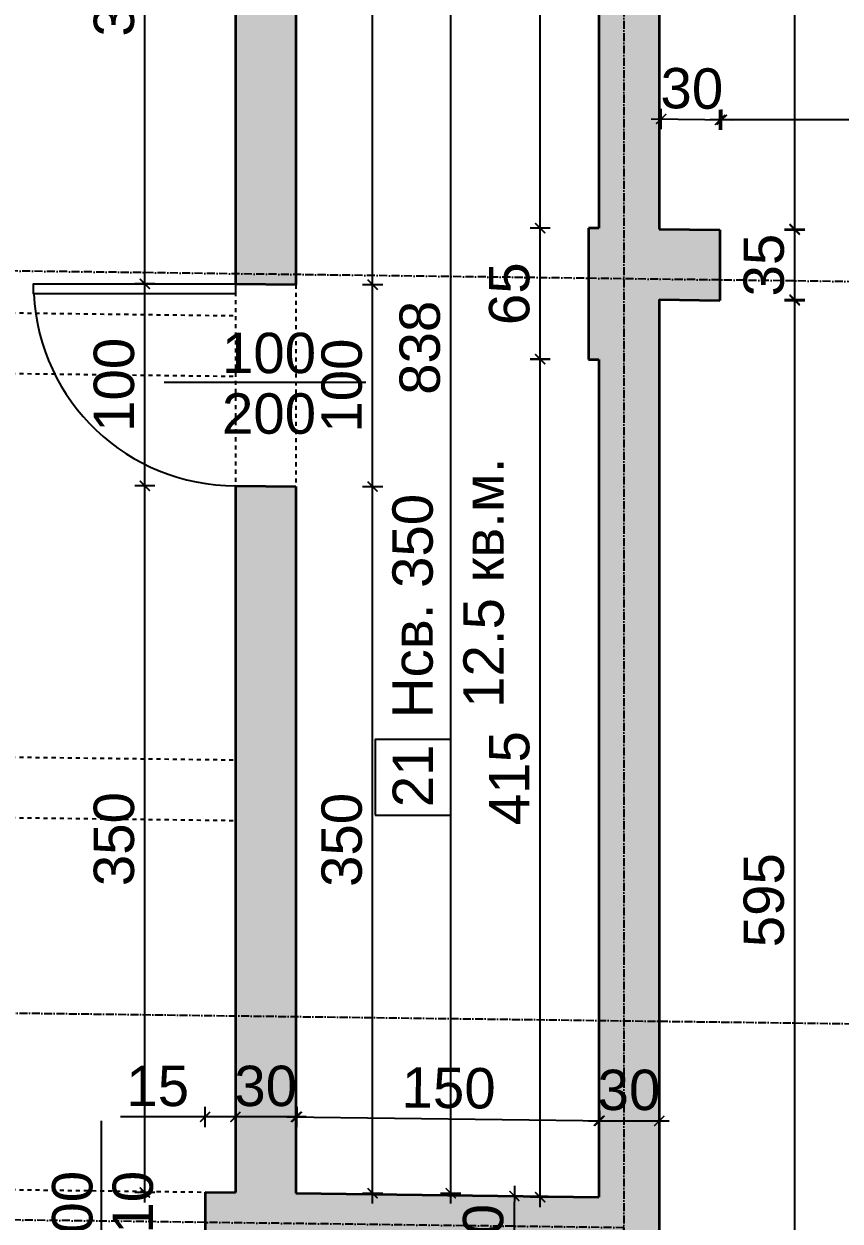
# Model space of a CAD drawing. Header units: inches. Extents: x -72385 to 39588, y -6525 to 66685.
# Drawn here: x -51682 to -51278, y 9031 to 9624 of the extents above; entities that cross this region are included whole.
import ezdxf

# ---------------------------------------------------------------- set-up
doc = ezdxf.new("R2010")
doc.units = ezdxf.units.IN
doc.header["$MEASUREMENT"] = 0
doc.linetypes.add('DashDot', pattern=[0.6, 0.4, -0.1, 0, -0.1])
doc.linetypes.add('Hidden', pattern=[0.4, 0.2, -0.2])
for name, color, linetype, lineweight in [('Врати', 251, 'Continuous', 25), ('Линия на разрез', 252, 'DashDot', 25), ('Надписи Hсв', 252, 'Continuous', 25), ('Надписи врати', 252, 'Continuous', 25), ('Надписи коти вътрешни', 252, 'Continuous', 25), ('Надписи номера на пом.', 252, 'Continuous', 25), ('Надписи площ', 252, 'Continuous', 25), ('Оси', 252, 'DashDot', 25), ('Пунктир', 253, 'Hidden', 25), ('Разрезни линии', 7, 'Continuous', 35), ('Щрих стени', 254, 'Continuous', 25)]:
    doc.layers.add(name, color=color, linetype=linetype, lineweight=lineweight)
doc.styles.add('Arial Regular', font='arial.ttf')
doc.styles.get("Standard").update_dxf_attribs({"font": 'arial.ttf'})
doc.dimstyles.new('Annotative', dxfattribs={"dimscale": 0, "dimtxt": 20, "dimasz": 5, "dimexe": 5, "dimexo": 5, "dimgap": 5, "dimtad": 1, "dimdec": 0, "dimzin": 0, "dimdsep": 46, "dimtxsty": 'Standard', "dimblk": 'ARCHTICK', "dimcen": 5, "dimdle": 5, "dimadec": 0, "dimazin": 0, "dimtfac": 1, "dimtdec": 0, "dimtofl": 0, "dimtmove": 0, "dimatfit": 3, "dimldrblk": 'ARCHTICK', "dimfxl": 5, "dimfxlon": 1, "dimtolj": 1, "dimtzin": 0, "dimarcsym": 1})

# ---------------------------------------------------------------- blocks, each defined once
blk = doc.blocks.new('_ArchTick')
at = {"color": 0, "linetype": 'ByBlock', "const_width": 0.15}
blk.add_lwpolyline([(-0.5, -0.5), (0.5, 0.5)], dxfattribs=at)
blk = doc.blocks.new('*D597')
at = {"layer": 'Defpoints', "color": 0, "ltscale": 50, "transparency": 16777216}
for p in [(-51622.19, 9395.51), (-51577.34, 9395.51), (-51577.34, 9045.48)]:
    blk.add_point(p, dxfattribs=at)
at = {"layer": 'Надписи коти вътрешни', "color": 0, "lineweight": -2, "ltscale": 50, "transparency": 16777216}
for p, q in [((-51622.19, 9040.48), (-51622.19, 9400.51)), ((-51617.19, 9395.51), (-51627.19, 9395.51)), ((-51617.19, 9045.48), (-51627.19, 9045.48))]:
    blk.add_line(p, q, dxfattribs=at)
at = {"layer": 'Надписи коти вътрешни', "color": 0, "lineweight": -2, "ltscale": 50, "transparency": 16777216, "xscale": 5, "yscale": 5, "zscale": 5}
for p, rotation in [((-51622.19, 9395.51), 90), ((-51622.19, 9045.48), 270)]:
    blk.add_blockref('_ArchTick', p, dxfattribs=dict(at, rotation=rotation))
at = {"layer": 'Надписи коти вътрешни', "color": 0, "ltscale": 50, "transparency": 16777216, "insert": (-51637.41, 9220.5), "char_height": 20, "attachment_point": 5, "rotation": 90}
blk.add_mtext('\\A1;350', dxfattribs=at)
blk = doc.blocks.new('*D598')
at = {"layer": 'Defpoints', "color": 0, "ltscale": 50, "transparency": 16777216}
for p in [(-51622.19, 9495.52), (-51577.34, 9495.52), (-51577.34, 9395.52)]:
    blk.add_point(p, dxfattribs=at)
at = {"layer": 'Надписи коти вътрешни', "color": 0, "lineweight": -2, "ltscale": 50, "transparency": 16777216}
for p, q in [((-51622.19, 9390.52), (-51622.19, 9500.52)), ((-51617.19, 9495.52), (-51627.19, 9495.52)), ((-51617.19, 9395.52), (-51627.19, 9395.52))]:
    blk.add_line(p, q, dxfattribs=at)
at = {"layer": 'Надписи коти вътрешни', "color": 0, "lineweight": -2, "ltscale": 50, "transparency": 16777216, "xscale": 5, "yscale": 5, "zscale": 5}
for p, rotation in [((-51622.19, 9495.52), 90), ((-51622.19, 9395.52), 270)]:
    blk.add_blockref('_ArchTick', p, dxfattribs=dict(at, rotation=rotation))
at = {"layer": 'Надписи коти вътрешни', "color": 0, "ltscale": 50, "transparency": 16777216, "insert": (-51637.4, 9445.52), "char_height": 20, "attachment_point": 5, "rotation": 90}
blk.add_mtext('\\A1;100', dxfattribs=at)
blk = doc.blocks.new('*D8257')
at = {"layer": 'Defpoints', "color": 0, "ltscale": 50, "transparency": 16777216}
for p in [(-51622.19, 9883.05), (-51577.34, 9883.05), (-51577.34, 9495.52)]:
    blk.add_point(p, dxfattribs=at)
at = {"layer": 'Надписи коти вътрешни', "color": 0, "lineweight": -2, "ltscale": 50, "transparency": 16777216}
for p, q in [((-51622.19, 9490.52), (-51622.19, 9888.05)), ((-51617.19, 9883.05), (-51627.19, 9883.05)), ((-51617.19, 9495.52), (-51627.19, 9495.52))]:
    blk.add_line(p, q, dxfattribs=at)
at = {"layer": 'Надписи коти вътрешни', "color": 0, "lineweight": -2, "ltscale": 50, "transparency": 16777216, "xscale": 5, "yscale": 5, "zscale": 5}
for p, rotation in [((-51622.19, 9883.05), 90), ((-51622.19, 9495.52), 270)]:
    blk.add_blockref('_ArchTick', p, dxfattribs=dict(at, rotation=rotation))
at = {"layer": 'Надписи коти вътрешни', "color": 0, "ltscale": 50, "transparency": 16777216, "insert": (-51637.41, 9641.33), "char_height": 20, "attachment_point": 5, "rotation": 90}
blk.add_mtext('\\A1;388', dxfattribs=at)
blk = doc.blocks.new('*D7851')
at = {"layer": 'Defpoints', "color": 0, "ltscale": 50, "transparency": 16777216}
for p in [(-51592.34, 9082.89), (-51592.34, 9045.67), (-51577.34, 9045.48)]:
    blk.add_point(p, dxfattribs=at)
at = {"layer": 'Надписи коти вътрешни', "color": 0, "lineweight": -2, "ltscale": 50, "transparency": 16777216}
for p, q in [((-51592.34, 9077.89), (-51592.34, 9087.89)), ((-51577.34, 9077.89), (-51577.34, 9087.89)), ((-51592.34, 9082.89), (-51634.25, 9082.89)), ((-51572.34, 9082.89), (-51592.34, 9082.89))]:
    blk.add_line(p, q, dxfattribs=at)
at = {"layer": 'Надписи коти вътрешни', "color": 0, "lineweight": -2, "ltscale": 50, "transparency": 16777216, "xscale": 5, "yscale": 5, "zscale": 5, "rotation": 180}
blk.add_blockref('_ArchTick', (-51592.34, 9082.89), dxfattribs=at)
at = {"layer": 'Надписи коти вътрешни', "color": 0, "lineweight": -2, "ltscale": 50, "transparency": 16777216, "xscale": 5, "yscale": 5, "zscale": 5}
blk.add_blockref('_ArchTick', (-51577.34, 9082.89), dxfattribs=at)
at = {"layer": 'Надписи коти вътрешни', "color": 0, "ltscale": 50, "transparency": 16777216, "insert": (-51615.8, 9098.11), "char_height": 20, "attachment_point": 5}
blk.add_mtext('\\A1;15', dxfattribs=at)
blk = doc.blocks.new('*D7852')
at = {"layer": 'Defpoints', "color": 0, "ltscale": 50, "transparency": 16777216}
for p in [(-51396.86, 9081), (-51547.34, 9045.1), (-51397.34, 9043.19)]:
    blk.add_point(p, dxfattribs=at)
at = {"layer": 'Надписи коти вътрешни', "color": 0, "lineweight": -2, "ltscale": 50, "transparency": 16777216}
for p, q in [((-51546.92, 9077.91), (-51546.79, 9087.91)), ((-51396.92, 9076), (-51396.79, 9086)), ((-51551.86, 9082.97), (-51391.86, 9080.94))]:
    blk.add_line(p, q, dxfattribs=at)
at = {"layer": 'Надписи коти вътрешни', "color": 0, "lineweight": -2, "ltscale": 50, "transparency": 16777216, "xscale": 5, "yscale": 5, "zscale": 5}
for p, rotation in [((-51546.86, 9082.91), 179.2706286525448), ((-51396.86, 9081), 359.2706286525448)]:
    blk.add_blockref('_ArchTick', p, dxfattribs=dict(at, rotation=rotation))
at = {"layer": 'Надписи коти вътрешни', "color": 0, "ltscale": 50, "transparency": 16777216, "insert": (-51471.66, 9097.16), "char_height": 20, "attachment_point": 5, "rotation": 359.27063}
blk.add_mtext('\\A1;150', dxfattribs=at)
blk = doc.blocks.new('*D740')
at = {"layer": 'Defpoints', "color": 0, "ltscale": 50, "transparency": 16777216}
for p in [(-51426.34, 9458.22), (-51397.34, 9458.22), (-51397.34, 9043.19)]:
    blk.add_point(p, dxfattribs=at)
at = {"layer": 'Надписи коти вътрешни', "color": 0, "lineweight": -2, "ltscale": 50, "transparency": 16777216}
for p, q in [((-51421.34, 9458.22), (-51431.34, 9458.22)), ((-51426.34, 9038.19), (-51426.34, 9463.22)), ((-51421.34, 9043.19), (-51431.34, 9043.19))]:
    blk.add_line(p, q, dxfattribs=at)
at = {"layer": 'Надписи коти вътрешни', "color": 0, "lineweight": -2, "ltscale": 50, "transparency": 16777216, "xscale": 5, "yscale": 5, "zscale": 5}
for p, rotation in [((-51426.34, 9458.22), 90), ((-51426.34, 9043.19), 270)]:
    blk.add_blockref('_ArchTick', p, dxfattribs=dict(at, rotation=rotation))
at = {"layer": 'Надписи коти вътрешни', "color": 0, "ltscale": 50, "transparency": 16777216, "insert": (-51441.55, 9250.71), "char_height": 20, "attachment_point": 5, "rotation": 90}
blk.add_mtext('\\A1;415', dxfattribs=at)
blk = doc.blocks.new('*D741')
at = {"layer": 'Defpoints', "color": 0, "ltscale": 50, "transparency": 16777216}
for p in [(-51426.34, 9523.16), (-51402.34, 9523.16), (-51402.34, 9458.15)]:
    blk.add_point(p, dxfattribs=at)
at = {"layer": 'Надписи коти вътрешни', "color": 0, "lineweight": -2, "ltscale": 50, "transparency": 16777216}
for p, q in [((-51421.34, 9523.16), (-51431.34, 9523.16)), ((-51426.34, 9453.15), (-51426.34, 9528.16)), ((-51421.34, 9458.15), (-51431.34, 9458.15))]:
    blk.add_line(p, q, dxfattribs=at)
at = {"layer": 'Надписи коти вътрешни', "color": 0, "lineweight": -2, "ltscale": 50, "transparency": 16777216, "xscale": 5, "yscale": 5, "zscale": 5}
for p, rotation in [((-51426.34, 9523.16), 90), ((-51426.34, 9458.15), 270)]:
    blk.add_blockref('_ArchTick', p, dxfattribs=dict(at, rotation=rotation))
at = {"layer": 'Надписи коти вътрешни', "color": 0, "ltscale": 50, "transparency": 16777216, "insert": (-51441.55, 9490.65), "char_height": 20, "attachment_point": 5, "rotation": 90}
blk.add_mtext('\\A1;65', dxfattribs=at)
blk = doc.blocks.new('*D695')
at = {"layer": 'Defpoints', "color": 0, "ltscale": 50, "transparency": 16777216}
for p in [(-51426.34, 9880.76), (-51397.34, 9880.76), (-51397.34, 9523.09)]:
    blk.add_point(p, dxfattribs=at)
at = {"layer": 'Надписи коти вътрешни', "color": 0, "lineweight": -2, "ltscale": 50, "transparency": 16777216}
for p, q in [((-51426.34, 9518.09), (-51426.34, 9885.76)), ((-51421.34, 9880.76), (-51431.34, 9880.76)), ((-51421.34, 9523.09), (-51431.34, 9523.09))]:
    blk.add_line(p, q, dxfattribs=at)
at = {"layer": 'Надписи коти вътрешни', "color": 0, "lineweight": -2, "ltscale": 50, "transparency": 16777216, "xscale": 5, "yscale": 5, "zscale": 5}
for p, rotation in [((-51426.34, 9880.76), 90), ((-51426.34, 9523.09), 270)]:
    blk.add_blockref('_ArchTick', p, dxfattribs=dict(at, rotation=rotation))
at = {"layer": 'Надписи коти вътрешни', "color": 0, "ltscale": 50, "transparency": 16777216, "insert": (-51441.55, 9701.92), "char_height": 20, "attachment_point": 5, "rotation": 90}
blk.add_mtext('\\A1;358', dxfattribs=at)
blk = doc.blocks.new('*D709')
at = {"layer": 'Defpoints', "color": 0, "ltscale": 50, "transparency": 16777216}
for p in [(-51547.34, 9395.13), (-51509.35, 9395.13), (-51547.34, 9045.1)]:
    blk.add_point(p, dxfattribs=at)
at = {"layer": 'Надписи коти вътрешни', "color": 0, "lineweight": -2, "ltscale": 50, "transparency": 16777216}
for p, q in [((-51509.35, 9040.1), (-51509.35, 9400.13)), ((-51514.35, 9395.13), (-51504.35, 9395.13)), ((-51514.35, 9045.1), (-51504.35, 9045.1))]:
    blk.add_line(p, q, dxfattribs=at)
at = {"layer": 'Надписи коти вътрешни', "color": 0, "lineweight": -2, "ltscale": 50, "transparency": 16777216, "xscale": 5, "yscale": 5, "zscale": 5}
for p, rotation in [((-51509.35, 9395.13), 90), ((-51509.35, 9045.1), 270)]:
    blk.add_blockref('_ArchTick', p, dxfattribs=dict(at, rotation=rotation))
at = {"layer": 'Надписи коти вътрешни', "color": 0, "ltscale": 50, "transparency": 16777216, "insert": (-51524.57, 9220.11), "char_height": 20, "attachment_point": 5, "rotation": 90}
blk.add_mtext('\\A1;350', dxfattribs=at)
blk = doc.blocks.new('*D710')
at = {"layer": 'Defpoints', "color": 0, "ltscale": 50, "transparency": 16777216}
for p in [(-51547.34, 9495.14), (-51509.35, 9495.14), (-51547.34, 9395.13)]:
    blk.add_point(p, dxfattribs=at)
at = {"layer": 'Надписи коти вътрешни', "color": 0, "lineweight": -2, "ltscale": 50, "transparency": 16777216}
for p, q in [((-51509.35, 9390.13), (-51509.35, 9500.14)), ((-51514.35, 9495.14), (-51504.35, 9495.14)), ((-51514.35, 9395.13), (-51504.35, 9395.13))]:
    blk.add_line(p, q, dxfattribs=at)
at = {"layer": 'Надписи коти вътрешни', "color": 0, "lineweight": -2, "ltscale": 50, "transparency": 16777216, "xscale": 5, "yscale": 5, "zscale": 5}
for p, rotation in [((-51509.35, 9495.14), 90), ((-51509.35, 9395.13), 270)]:
    blk.add_blockref('_ArchTick', p, dxfattribs=dict(at, rotation=rotation))
at = {"layer": 'Надписи коти вътрешни', "color": 0, "ltscale": 50, "transparency": 16777216, "insert": (-51524.57, 9445.13), "char_height": 20, "attachment_point": 5, "rotation": 90}
blk.add_mtext('\\A1;100', dxfattribs=at)
blk = doc.blocks.new('*D711')
at = {"layer": 'Defpoints', "color": 0, "ltscale": 50, "transparency": 16777216}
for p in [(-51547.34, 9882.67), (-51509.35, 9882.67), (-51547.34, 9495.14)]:
    blk.add_point(p, dxfattribs=at)
at = {"layer": 'Надписи коти вътрешни', "color": 0, "lineweight": -2, "ltscale": 50, "transparency": 16777216}
for p, q in [((-51509.35, 9490.14), (-51509.35, 9887.67)), ((-51514.35, 9882.67), (-51504.35, 9882.67)), ((-51514.35, 9495.14), (-51504.35, 9495.14))]:
    blk.add_line(p, q, dxfattribs=at)
at = {"layer": 'Надписи коти вътрешни', "color": 0, "lineweight": -2, "ltscale": 50, "transparency": 16777216, "xscale": 5, "yscale": 5, "zscale": 5}
for p, rotation in [((-51509.35, 9882.67), 90), ((-51509.35, 9495.14), 270)]:
    blk.add_blockref('_ArchTick', p, dxfattribs=dict(at, rotation=rotation))
at = {"layer": 'Надписи коти вътрешни', "color": 0, "ltscale": 50, "transparency": 16777216, "insert": (-51524.57, 9688.9), "char_height": 20, "attachment_point": 5, "rotation": 90}
blk.add_mtext('\\A1;388', dxfattribs=at)
blk = doc.blocks.new('*D712')
at = {"layer": 'Defpoints', "color": 0, "ltscale": 50, "transparency": 16777216}
for p in [(-51547.34, 9882.67), (-51470.67, 9882.67), (-51547.34, 9045.1)]:
    blk.add_point(p, dxfattribs=at)
at = {"layer": 'Надписи коти вътрешни', "color": 0, "lineweight": -2, "ltscale": 50, "transparency": 16777216}
for p, q in [((-51470.67, 9040.1), (-51470.67, 9887.67)), ((-51475.67, 9882.67), (-51465.67, 9882.67)), ((-51475.67, 9045.1), (-51465.67, 9045.1))]:
    blk.add_line(p, q, dxfattribs=at)
at = {"layer": 'Надписи коти вътрешни', "color": 0, "lineweight": -2, "ltscale": 50, "transparency": 16777216, "xscale": 5, "yscale": 5, "zscale": 5}
for p, rotation in [((-51470.67, 9882.67), 90), ((-51470.67, 9045.1), 270)]:
    blk.add_blockref('_ArchTick', p, dxfattribs=dict(at, rotation=rotation))
at = {"layer": 'Надписи коти вътрешни', "color": 0, "ltscale": 50, "transparency": 16777216, "insert": (-51485.89, 9463.88), "char_height": 20, "attachment_point": 5, "rotation": 90}
blk.add_mtext('\\A1;838', dxfattribs=at)
blk = doc.blocks.new('*D654')
at = {"layer": 'Defpoints', "color": 0, "ltscale": 50, "transparency": 16777216}
for p in [(-51336.36, 9576.82), (-51367.34, 9502.85), (-51337.31, 9502.46)]:
    blk.add_point(p, dxfattribs=at)
at = {"layer": 'Надписи коти вътрешни', "color": 0, "lineweight": -2, "ltscale": 50, "transparency": 16777216}
for p, q in [((-51371.39, 9577.26), (-51331.36, 9576.75)), ((-51366.45, 9572.2), (-51366.33, 9582.2)), ((-51336.42, 9571.82), (-51336.3, 9581.82))]:
    blk.add_line(p, q, dxfattribs=at)
at = {"layer": 'Надписи коти вътрешни', "color": 0, "lineweight": -2, "ltscale": 50, "transparency": 16777216, "xscale": 5, "yscale": 5, "zscale": 5}
for p, rotation in [((-51366.39, 9577.2), 179.2706286525425), ((-51336.36, 9576.82), 359.2706286525425)]:
    blk.add_blockref('_ArchTick', p, dxfattribs=dict(at, rotation=rotation))
at = {"layer": 'Надписи коти вътрешни', "color": 0, "ltscale": 50, "transparency": 16777216, "insert": (-51351.18, 9592.23), "char_height": 20, "attachment_point": 5, "rotation": 359.27063}
blk.add_mtext('\\A1;30', dxfattribs=at)
blk = doc.blocks.new('*D692')
at = {"layer": 'Defpoints', "color": 0, "ltscale": 50, "transparency": 16777216}
for p in [(-51367.53, 9487.71), (-51300.22, 9487.71), (-51367.34, 8892.8)]:
    blk.add_point(p, dxfattribs=at)
at = {"layer": 'Надписи коти вътрешни', "color": 0, "lineweight": -2, "ltscale": 50, "transparency": 16777216}
for p, q in [((-51305.22, 9487.71), (-51295.22, 9487.71)), ((-51300.22, 8887.8), (-51300.22, 9492.71)), ((-51305.22, 8892.8), (-51295.22, 8892.8))]:
    blk.add_line(p, q, dxfattribs=at)
at = {"layer": 'Надписи коти вътрешни', "color": 0, "lineweight": -2, "ltscale": 50, "transparency": 16777216, "xscale": 5, "yscale": 5, "zscale": 5}
for p, rotation in [((-51300.22, 9487.71), 90), ((-51300.22, 8892.8), 270)]:
    blk.add_blockref('_ArchTick', p, dxfattribs=dict(at, rotation=rotation))
at = {"layer": 'Надписи коти вътрешни', "color": 0, "ltscale": 50, "transparency": 16777216, "insert": (-51315.43, 9190.25), "char_height": 20, "attachment_point": 5, "rotation": 90}
blk.add_mtext('\\A1;595', dxfattribs=at)
blk = doc.blocks.new('*D693')
at = {"layer": 'Defpoints', "color": 0, "ltscale": 50, "transparency": 16777216}
for p in [(-51337.31, 9522.33), (-51300.22, 9522.33), (-51337.31, 9487.32)]:
    blk.add_point(p, dxfattribs=at)
at = {"layer": 'Надписи коти вътрешни', "color": 0, "lineweight": -2, "ltscale": 50, "transparency": 16777216}
for p, q in [((-51300.22, 9482.32), (-51300.22, 9527.33)), ((-51305.22, 9522.33), (-51295.22, 9522.33)), ((-51305.22, 9487.32), (-51295.22, 9487.32))]:
    blk.add_line(p, q, dxfattribs=at)
at = {"layer": 'Надписи коти вътрешни', "color": 0, "lineweight": -2, "ltscale": 50, "transparency": 16777216, "xscale": 5, "yscale": 5, "zscale": 5}
for p, rotation in [((-51300.22, 9522.33), 90), ((-51300.22, 9487.32), 270)]:
    blk.add_blockref('_ArchTick', p, dxfattribs=dict(at, rotation=rotation))
at = {"layer": 'Надписи коти вътрешни', "color": 0, "ltscale": 50, "transparency": 16777216, "insert": (-51315.44, 9504.83), "char_height": 20, "attachment_point": 5, "rotation": 90}
blk.add_mtext('\\A1;35', dxfattribs=at)
blk = doc.blocks.new('*D694')
at = {"layer": 'Defpoints', "color": 0, "ltscale": 50, "transparency": 16777216}
for p in [(-51367.34, 10080.39), (-51300.22, 10080.39), (-51367.34, 9522.71)]:
    blk.add_point(p, dxfattribs=at)
at = {"layer": 'Надписи коти вътрешни', "color": 0, "lineweight": -2, "ltscale": 50, "transparency": 16777216}
for p, q in [((-51305.22, 10080.39), (-51295.22, 10080.39)), ((-51300.22, 9517.71), (-51300.22, 10085.39)), ((-51305.22, 9522.71), (-51295.22, 9522.71))]:
    blk.add_line(p, q, dxfattribs=at)
at = {"layer": 'Надписи коти вътрешни', "color": 0, "lineweight": -2, "ltscale": 50, "transparency": 16777216, "xscale": 5, "yscale": 5, "zscale": 5}
for p, rotation in [((-51300.22, 10080.39), 90), ((-51300.22, 9522.71), 270)]:
    blk.add_blockref('_ArchTick', p, dxfattribs=dict(at, rotation=rotation))
at = {"layer": 'Надписи коти вътрешни', "color": 0, "ltscale": 50, "transparency": 16777216, "insert": (-51315.43, 9801.55), "char_height": 20, "attachment_point": 5, "rotation": 90}
blk.add_mtext('\\A1;558', dxfattribs=at)
blk = doc.blocks.new('*D4464')
at = {"layer": 'Defpoints', "color": 0, "ltscale": 50, "transparency": 16777216}
for p in [(-51337.31, 9576.75), (-51337.31, 9523.16), (-50802.34, 9523.16)]:
    blk.add_point(p, dxfattribs=at)
at = {"layer": 'Надписи коти вътрешни', "color": 0, "lineweight": -2, "ltscale": 50, "transparency": 16777216}
for p, q in [((-50797.34, 9576.75), (-51342.31, 9576.75)), ((-51337.31, 9571.75), (-51337.31, 9581.75)), ((-50802.34, 9571.75), (-50802.34, 9581.75))]:
    blk.add_line(p, q, dxfattribs=at)
at = {"layer": 'Надписи коти вътрешни', "color": 0, "lineweight": -2, "ltscale": 50, "transparency": 16777216, "xscale": 5, "yscale": 5, "zscale": 5, "rotation": 180}
blk.add_blockref('_ArchTick', (-51337.31, 9576.75), dxfattribs=at)
at = {"layer": 'Надписи коти вътрешни', "color": 0, "lineweight": -2, "ltscale": 50, "transparency": 16777216, "xscale": 5, "yscale": 5, "zscale": 5}
blk.add_blockref('_ArchTick', (-50802.34, 9576.75), dxfattribs=at)
at = {"layer": 'Надписи коти вътрешни', "color": 0, "ltscale": 50, "transparency": 16777216, "insert": (-51069.82, 9591.97), "char_height": 20, "attachment_point": 5}
blk.add_mtext('\\A1;535', dxfattribs=at)
blk = doc.blocks.new('*D7850')
at = {"layer": 'Defpoints', "color": 0, "ltscale": 10, "transparency": 16777216}
for p in [(-51577.34, 9082.92), (-51577.34, 9045.1), (-51547.34, 9045.1)]:
    blk.add_point(p, dxfattribs=at)
at = {"layer": 'Надписи коти вътрешни', "color": 0, "lineweight": -2, "ltscale": 10, "transparency": 16777216}
for p, q in [((-51577.34, 9077.92), (-51577.34, 9087.92)), ((-51547.34, 9077.92), (-51547.34, 9087.92)), ((-51542.34, 9082.92), (-51582.34, 9082.92))]:
    blk.add_line(p, q, dxfattribs=at)
at = {"layer": 'Надписи коти вътрешни', "color": 0, "lineweight": -2, "ltscale": 10, "transparency": 16777216, "xscale": 5, "yscale": 5, "zscale": 5, "rotation": 180}
blk.add_blockref('_ArchTick', (-51577.34, 9082.92), dxfattribs=at)
at = {"layer": 'Надписи коти вътрешни', "color": 0, "lineweight": -2, "ltscale": 10, "transparency": 16777216, "xscale": 5, "yscale": 5, "zscale": 5}
blk.add_blockref('_ArchTick', (-51547.34, 9082.92), dxfattribs=at)
at = {"layer": 'Надписи коти вътрешни', "color": 0, "ltscale": 10, "transparency": 16777216, "insert": (-51562.34, 9098.13), "char_height": 20, "attachment_point": 5}
blk.add_mtext('\\A1;30', dxfattribs=at)
blk = doc.blocks.new('*D7921')
at = {"layer": 'Defpoints', "color": 0, "ltscale": 10, "transparency": 16777216}
for p in [(-51397.34, 9091.58), (-51367.34, 9091.58), (-51367.34, 9080.94)]:
    blk.add_point(p, dxfattribs=at)
at = {"layer": 'Надписи коти вътрешни', "color": 0, "lineweight": -2, "ltscale": 10, "transparency": 16777216}
for p, q in [((-51397.34, 9085.94), (-51397.34, 9075.94)), ((-51367.34, 9085.94), (-51367.34, 9075.94)), ((-51402.34, 9080.94), (-51362.34, 9080.94))]:
    blk.add_line(p, q, dxfattribs=at)
at = {"layer": 'Надписи коти вътрешни', "color": 0, "lineweight": -2, "ltscale": 10, "transparency": 16777216, "xscale": 5, "yscale": 5, "zscale": 5, "rotation": 180}
blk.add_blockref('_ArchTick', (-51397.34, 9080.94), dxfattribs=at)
at = {"layer": 'Надписи коти вътрешни', "color": 0, "lineweight": -2, "ltscale": 10, "transparency": 16777216, "xscale": 5, "yscale": 5, "zscale": 5}
blk.add_blockref('_ArchTick', (-51367.34, 9080.94), dxfattribs=at)
at = {"layer": 'Надписи коти вътрешни', "color": 0, "ltscale": 10, "transparency": 16777216, "insert": (-51382.34, 9096.15), "char_height": 20, "attachment_point": 5}
blk.add_mtext('\\A1;30', dxfattribs=at)
blk = doc.blocks.new('*D8090')
at = {"layer": 'Defpoints', "color": 0, "ltscale": 10, "transparency": 16777216}
for p in [(-51466.58, 9044.07), (-51466.96, 9014.07), (-51439.48, 9013.72)]:
    blk.add_point(p, dxfattribs=at)
at = {"layer": 'Надписи коти вътрешни', "color": 0, "lineweight": -2, "ltscale": 10, "transparency": 16777216}
for p, q in [((-51439.04, 9048.72), (-51439.55, 9008.72)), ((-51444.1, 9043.79), (-51434.1, 9043.66)), ((-51444.48, 9013.79), (-51434.48, 9013.66))]:
    blk.add_line(p, q, dxfattribs=at)
at = {"layer": 'Надписи коти вътрешни', "color": 0, "lineweight": -2, "ltscale": 10, "transparency": 16777216, "xscale": 5, "yscale": 5, "zscale": 5}
for p, rotation in [((-51439.1, 9043.72), 89.2706286525493), ((-51439.48, 9013.72), 269.2706286525493)]:
    blk.add_blockref('_ArchTick', p, dxfattribs=dict(at, rotation=rotation))
at = {"layer": 'Надписи коти вътрешни', "color": 0, "ltscale": 10, "transparency": 16777216, "insert": (-51454.57, 9024.25), "char_height": 20, "attachment_point": 5, "rotation": 89.27063}
blk.add_mtext('\\A1;30', dxfattribs=at)

msp = doc.modelspace()

# ---------------------------------------------------------------- hatches: boundary and pattern name
at = {"layer": 'Щрих стени', "ltscale": 10}
h = msp.add_hatch(color=256, dxfattribs=at)
h.dxf.hatch_style = 1
h.paths.add_polyline_path([(-51702.34, 10104.66), (-51802.34, 10105.93), (-51802.34, 10120.93), (-52317.34, 10127.49), (-52317.34, 9319.92), (-52282.34, 9319.48), (-52282.34, 9554.5), (-52272.34, 9554.37), (-52272.34, 10091.91), (-52102.34, 10089.75), (-52102.34, 10054.75), (-52072.34, 10054.36), (-52072.34, 10089.37), (-51747.34, 10085.23), (-51747.34, 10050.23), (-51717.34, 10049.85), (-51717.34, 10084.85), (-51702.34, 10084.66)])
h.paths.add_polyline_path([(-52062.34, 9919.23), (-52072.34, 9919.35), (-52072.34, 9964.36), (-52102.34, 9964.74), (-52102.34, 9177.18), (-52072.34, 9176.79), (-52072.34, 9889.35), (-52062.34, 9889.22)])
h.paths.add_polyline_path([(-51677.34, 9914.33), (-51687.34, 9914.45), (-51687.34, 9929.45), (-51717.34, 9929.84), (-51717.34, 9959.84), (-51747.34, 9960.22), (-51747.34, 9915.22), (-51962.34, 9917.95), (-51962.34, 9887.95), (-51677.34, 9884.32)])
h.paths.add_polyline_path([(-51367.34, 10115.4), (-51612.34, 10118.51), (-51612.34, 10083.51), (-51397.34, 10080.77), (-51397.34, 9523.09), (-51402.34, 9523.16), (-51402.34, 9458.15), (-51397.34, 9458.09), (-51397.34, 9043.19), (-51547.34, 9045.1), (-51547.34, 9395.13), (-51577.34, 9395.51), (-51577.34, 9045.48), (-51592.34, 9045.67), (-51592.34, 9015.67), (-51397.34, 9013.19), (-51397.34, 8923.04), (-51399.84, 8923.07), (-51399.84, 8858.21), (-51367.34, 8857.79), (-51337.34, 8857.41), (-51337.34, 8892.41), (-51367.34, 8892.8), (-51367.34, 9487.71), (-51337.31, 9487.32), (-51337.31, 9522.33), (-51367.34, 9522.71)])
h.paths.add_polyline_path([(-51547.34, 9912.67), (-51577.34, 9913.05), (-51577.34, 9495.52), (-51547.34, 9495.14)], flags=17)
h.paths.add_polyline_path([(-51692.34, 9046.95), (-52072.34, 9051.78), (-52072.34, 9076.79), (-52102.34, 9077.17), (-52102.34, 9052.17), (-52317.34, 9054.9), (-52317.34, 9019.9), (-52282.34, 9019.45), (-52282.34, 9024.45), (-51747.34, 9017.64), (-51747.34, 8905.13), (-51717.34, 8904.75), (-51717.34, 9017.26), (-51692.34, 9016.94)])
h.paths.add_polyline_path([(-51597.34, 8695.71), (-51717.34, 8697.24), (-51717.34, 8804.74), (-51747.34, 8805.13), (-51747.34, 8697.62), (-52282.34, 8704.43), (-52282.34, 8754.45), (-52317.34, 8754.9), (-52317.34, 8292.34), (-51967.34, 8287.88), (-51967.34, 8322.89), (-52282.34, 8326.9), (-52282.34, 8674.43), (-51597.34, 8665.71)])
h.paths.add_polyline_path([(-51367.34, 8707.78), (-51397.34, 8708.16), (-51397.34, 8693.16), (-51497.34, 8694.44), (-51497.34, 8664.43), (-51397.34, 8663.16), (-51397.34, 8340.63), (-51402.34, 8340.7), (-51402.34, 8280.69), (-51367.34, 8280.25)])
h.paths.add_polyline_path([(-51667.34, 8319.07), (-51702.34, 8319.51), (-51702.34, 8284.51), (-51667.34, 8284.07)])

# ---------------------------------------------------------------- linework, layer by layer
at = {"layer": 'Врати', "ltscale": 50}
msp.add_lwpolyline([(-51577.34, 9495.52), (-51577.34, 9490.52), (-51677.34, 9490.52), (-51677.34, 9495.52)], close=True, dxfattribs=at)
msp.add_arc((-51577.34, 9495.52), 100, 182.86598, 270, dxfattribs=at)
at = {"layer": 'Линия на разрез', "ltscale": 10}
msp.add_lwpolyline([(-52477.21, 9144.44), (-41314.83, 9002.34), (-41314.83, 8502.3), (-40082.38, 8486.61)], dxfattribs=at)
at = {"layer": 'Надписи врати', "ltscale": 50}
for p, q in [((-51612.64, 9446.79), (-51512.64, 9446.79)), ((-51643.68, 8980.91), (-51643.68, 9080.91))]:
    msp.add_line(p, q, dxfattribs=at)
at = {"layer": 'Надписи номера на пом.', "ltscale": 50}
msp.add_lwpolyline([(-51508.12, 9232.43), (-51470.62, 9232.43), (-51470.62, 9269.93), (-51508.12, 9269.93)], close=True, dxfattribs=at)
at = {"layer": 'Оси', "ltscale": 10}
for p, q in [((-51384.84, 10498.15), (-51384.84, 7897.94)), ((-39839.84, 9351.09), (-52699.84, 9514.81))]:
    msp.add_line(p, q, dxfattribs=at)
msp.add_lwpolyline([(-39839.84, 8751.04), (-51384.84, 8898.02), (-51384.84, 9028.03), (-52699.84, 9044.77)], dxfattribs=at)
at = {"layer": 'Пунктир', "ltscale": 10}
for p, q in [((-51577.34, 9495.52), (-51577.34, 9395.51)), ((-51547.34, 9495.14), (-51547.34, 9395.13)), ((-52072.34, 9486.07), (-51577.34, 9479.77)), ((-52072.34, 9456.07), (-51577.34, 9449.76)), ((-52072.34, 9266.05), (-51577.34, 9259.75)), ((-52072.34, 9236.05), (-51577.34, 9229.75)), ((-51692.34, 9046.95), (-51592.34, 9045.67))]:
    msp.add_line(p, q, dxfattribs=at)
at = {"layer": 'Разрезни линии', "ltscale": 50}
for p, q in [((-51367.34, 10115.4), (-51367.34, 9522.71)), ((-51397.34, 10080.77), (-51397.34, 9523.09)), ((-51577.34, 9913.05), (-51577.34, 9495.52)), ((-51547.34, 9912.67), (-51547.34, 9495.14)), ((-51402.34, 9523.16), (-51402.34, 9458.15)), ((-51397.34, 9523.09), (-51402.34, 9523.16)), ((-51367.34, 9522.71), (-51337.31, 9522.33)), ((-51337.31, 9522.33), (-51337.31, 9487.32)), ((-51577.34, 9495.52), (-51547.34, 9495.14)), ((-51367.34, 9487.71), (-51337.31, 9487.32)), ((-51367.34, 9487.71), (-51367.34, 8892.8)), ((-51402.34, 9458.15), (-51397.34, 9458.09)), ((-51397.34, 9458.09), (-51397.34, 9043.19)), ((-51577.34, 9395.51), (-51547.34, 9395.13)), ((-51577.34, 9395.51), (-51577.34, 9045.48)), ((-51547.34, 9395.13), (-51547.34, 9045.1)), ((-51592.34, 9045.67), (-51577.34, 9045.48)), ((-51592.34, 9045.67), (-51592.34, 9015.67)), ((-51547.34, 9045.1), (-51397.34, 9043.19))]:
    msp.add_line(p, q, dxfattribs=at)

# ---------------------------------------------------------------- texts
at = {"layer": 'Надписи Hсв', "ltscale": 100, "insert": (-51499.56, 9280.4), "char_height": 20, "width": 180.4891, "attachment_point": 1, "rotation": 90, "style": 'Arial Regular'}
msp.add_mtext('\\pxt8;Hсв. 350', dxfattribs=at)
at = {"layer": 'Надписи врати', "ltscale": 100, "char_height": 20, "width": 180.4891, "attachment_point": 1, "style": 'Arial Regular'}
for s, insert in [('100', (-51583.98, 9471.31)), ('200', (-51583.98, 9441.31))]:
    msp.add_mtext(s, dxfattribs=dict(at, insert=insert))
at = {"layer": 'Надписи врати', "ltscale": 100, "char_height": 20, "width": 180.4891, "attachment_point": 1, "rotation": 90, "style": 'Arial Regular'}
for s, insert in [('100', (-51668.19, 9009.57)), ('210', (-51638.19, 9009.57))]:
    msp.add_mtext(s, dxfattribs=dict(at, insert=insert))
at = {"layer": 'Надписи номера на пом.', "ltscale": 100, "insert": (-51499.43, 9161.58), "char_height": 20, "width": 180.4891, "attachment_point": 1, "rotation": 90, "style": 'Arial Regular'}
msp.add_mtext('\\pxqc;21', dxfattribs=at)
at = {"layer": 'Надписи площ', "ltscale": 100, "insert": (-51464.41, 9285.53), "char_height": 20, "width": 180.4891, "attachment_point": 1, "rotation": 90, "style": 'Arial Regular'}
msp.add_mtext('12.5 кв.м.', dxfattribs=at)

# ---------------------------------------------------------------- dimensions: what is measured, and where the dimension line sits
at = {"layer": 'Надписи коти вътрешни', "ltscale": 50}
for base, p1, p2, picture, middle in [((-51300.22, 10080.39), (-51367.34, 9522.71), (-51367.34, 10080.39), '*D694', (-51315.43, 9801.55)), ((-51426.34, 9880.76), (-51397.34, 9523.09), (-51397.34, 9880.76), '*D695', (-51441.55, 9701.92)), ((-51426.34, 9523.16), (-51402.34, 9458.15), (-51402.34, 9523.16), '*D741', (-51441.55, 9490.65)), ((-51622.19, 9495.52), (-51577.34, 9395.52), (-51577.34, 9495.52), '*D598', (-51637.4, 9445.52)), ((-51509.35, 9495.14), (-51547.34, 9395.13), (-51547.34, 9495.14), '*D710', (-51524.57, 9445.13)), ((-51300.22, 9487.71), (-51367.34, 8892.8), (-51367.53, 9487.71), '*D692', (-51315.43, 9190.25)), ((-51426.34, 9458.22), (-51397.34, 9043.19), (-51397.34, 9458.22), '*D740', (-51441.55, 9250.71)), ((-51622.19, 9395.51), (-51577.34, 9045.48), (-51577.34, 9395.51), '*D597', (-51637.41, 9220.5)), ((-51509.35, 9395.13), (-51547.34, 9045.1), (-51547.34, 9395.13), '*D709', (-51524.57, 9220.11))]:
    dim = msp.add_linear_dim(base=base, p1=p1, p2=p2, angle=90, dimstyle='Annotative', override={"dimscale": 0, "dimtix": 0, "dimtofl": 0, "dimtmove": 0, "dimatfit": 3}, dxfattribs=at)
    dim.commit()
    dim.dimension.update_dxf_attribs({"geometry": picture, "text_midpoint": middle})
for base, p1, p2, angle, picture, middle, dimtype in [((-51622.19, 9883.05), (-51577.34, 9495.52), (-51577.34, 9883.05), 90, '*D8257', (-51622.19, 9641.33), 128), ((-51336.36, 9576.82), (-51367.34, 9502.85), (-51337.31, 9502.46), 359.27063, '*D654', (-51351.38, 9577.01), 129), ((-51300.22, 9522.33), (-51337.31, 9487.32), (-51337.31, 9522.33), 90, '*D693', (-51300.22, 9504.83), 128)]:
    dim = msp.add_linear_dim(base=base, p1=p1, p2=p2, angle=angle, dimstyle='Annotative', override={"dimscale": 0, "dimtix": 0, "dimtofl": 0, "dimtmove": 0, "dimatfit": 3}, dxfattribs=at)
    dim.commit()
    dim.dimension.update_dxf_attribs({"geometry": picture, "text_midpoint": middle, "dimtype": dimtype})
for p1, p2, distance, picture, middle in [((-51547.34, 9495.14), (-51547.34, 9882.67), -37.98, '*D711', (-51524.57, 9688.9)), ((-51547.34, 9045.1), (-51547.34, 9882.67), -76.66, '*D712', (-51485.89, 9463.88)), ((-51547.34, 9045.1), (-51397.34, 9043.19), 37.81, '*D7852', (-51471.66, 9097.16))]:
    dim = msp.add_aligned_dim(p1=p1, p2=p2, distance=distance, dimstyle='Annotative', override={"dimscale": 0, "dimtix": 0, "dimtofl": 0, "dimtmove": 0, "dimatfit": 3}, dxfattribs=at)
    dim.commit()
    dim.dimension.update_dxf_attribs({"geometry": picture, "text_midpoint": middle})
dim = msp.add_linear_dim(base=(-51337.31, 9576.75), p1=(-50802.34, 9523.16), p2=(-51337.31, 9523.16), dimstyle='Annotative', override={"dimscale": 0, "dimtix": 0, "dimtofl": 0, "dimtmove": 0, "dimatfit": 3}, dxfattribs=at)
dim.commit()
dim.dimension.update_dxf_attribs({"geometry": '*D4464', "text_midpoint": (-51069.82, 9591.97)})
dim = msp.add_linear_dim(base=(-51592.34, 9082.89), p1=(-51577.34, 9045.48), p2=(-51592.34, 9045.67), dimstyle='Annotative', override={"dimscale": 0, "dimtix": 0, "dimtofl": 0, "dimtmove": 0, "dimatfit": 3}, dxfattribs=at)
dim.commit()
dim.dimension.update_dxf_attribs({"geometry": '*D7851', "text_midpoint": (-51615.8, 9082.89), "dimtype": 128})
at = {"layer": 'Надписи коти вътрешни', "ltscale": 10}
for base, p1, p2, angle, picture, middle in [((-51577.34, 9082.92), (-51547.34, 9045.1), (-51577.34, 9045.1), 180, '*D7850', (-51562.34, 9082.92)), ((-51367.34, 9080.94), (-51397.34, 9091.58), (-51367.34, 9091.58), 0, '*D7921', (-51382.34, 9080.94)), ((-51439.48, 9013.72), (-51466.58, 9044.07), (-51466.96, 9014.07), 269.27063, '*D8090', (-51439.35, 9024.05))]:
    dim = msp.add_linear_dim(base=base, p1=p1, p2=p2, angle=angle, dimstyle='Annotative', override={"dimscale": 0, "dimtix": 0, "dimtofl": 0, "dimtmove": 0, "dimatfit": 3}, dxfattribs=at)
    dim.commit()
    dim.dimension.update_dxf_attribs({"geometry": picture, "text_midpoint": middle, "dimtype": 129})

doc.saveas('drawing.dxf')
